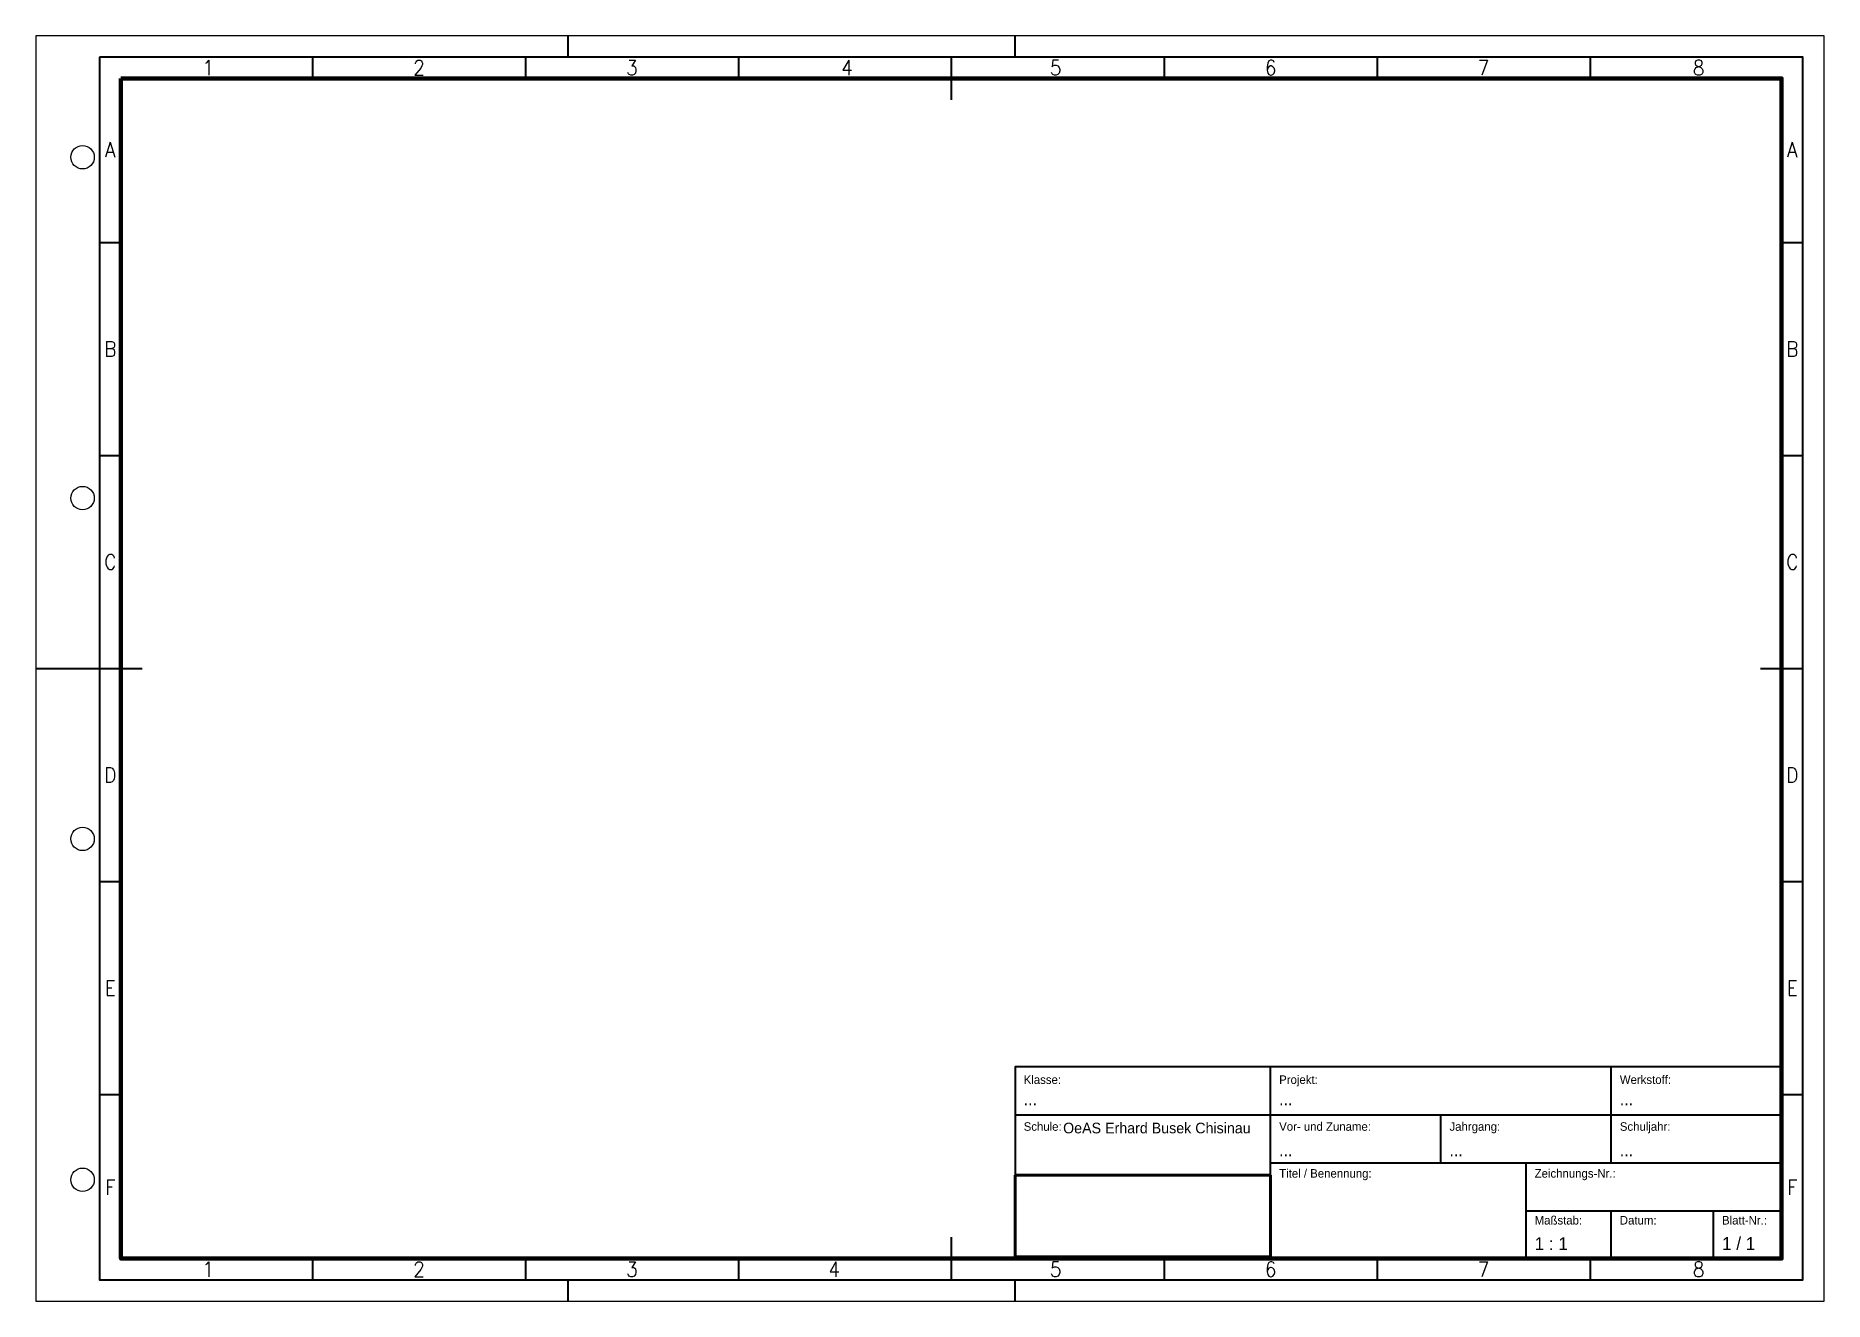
# Model space of a CAD drawing. Header units: millimetres. Extents: x 0 to 420, y 0 to 297.
import ezdxf

# ---------------------------------------------------------------- set-up
doc = ezdxf.new("R2010")
doc.units = ezdxf.units.MM
for name, color, linetype, lineweight in [('Rahmen', 7, 'CONTINUOUS', 35), ('Schriftfeld-Label', 7, 'CONTINUOUS', 25), ('Schriftfeld-Rahmen', 7, 'CONTINUOUS', 35), ('Schriftfeld-Text', 7, 'CONTINUOUS', 35), ('Sichtbar', 7, 'CONTINUOUS', 50)]:
    doc.layers.add(name, color=color, linetype=linetype, lineweight=lineweight)
doc.styles.get("Standard").update_dxf_attribs({"font": 'standard'})
doc.styles.add('unicode', font='unicode')
picture_1 = doc.add_image_def('image1.webp', size_in_pixel=(1500, 478))

msp = doc.modelspace()

# ---------------------------------------------------------------- linework, layer by layer
at = {"layer": 'Rahmen'}
for p, q in [((125, 292), (125, 297)), ((230, 292), (230, 297)), ((65, 292), (65, 287)), ((115, 292), (115, 287)), ((165, 292), (165, 287)), ((215, 292), (215, 282)), ((265, 292), (265, 287)), ((315, 292), (315, 287)), ((365, 292), (365, 287)), ((15, 248.5), (20, 248.5)), ((410, 248.5), (415, 248.5)), ((15, 198.5), (20, 198.5)), ((410, 198.5), (415, 198.5)), ((0, 148.5), (25, 148.5)), ((405, 148.5), (415, 148.5)), ((15, 98.5), (20, 98.5)), ((410, 98.5), (415, 98.5)), ((15, 48.5), (20, 48.5)), ((410, 48.5), (415, 48.5)), ((215, 15), (215, 5)), ((65, 10), (65, 5)), ((115, 10), (115, 5)), ((165, 10), (165, 5)), ((265, 10), (265, 5)), ((315, 10), (315, 5)), ((365, 10), (365, 5)), ((125, 0), (125, 5)), ((230, 0), (230, 5))]:
    msp.add_line(p, q, dxfattribs=at)
at = {"layer": 'Rahmen', "lineweight": 0}
msp.add_lwpolyline([(0, 0), (420, 0), (420, 297), (0, 297)], close=True, dxfattribs=at)
at = {"layer": 'Rahmen'}
msp.add_lwpolyline([(15, 292), (15, 5), (415, 5), (415, 292)], close=True, dxfattribs=at)
at = {"layer": 'Rahmen', "lineweight": 70}
msp.add_lwpolyline([(20, 287), (20, 10), (410, 10), (410, 287)], close=True, dxfattribs=at)
at = {"layer": 'Rahmen', "color": 9, "lineweight": 13}
for centre in [(11, 268.5), (11, 188.5), (11, 108.5), (11, 28.5)]:
    msp.add_circle(centre, 2.75, dxfattribs=at)
at = {"layer": 'Schriftfeld-Rahmen'}
for p, q in [((290, 10), (290, 55)), ((370, 32.5), (370, 55)), ((230, 43.75), (410, 43.75)), ((330, 32.5), (330, 43.75)), ((290, 32.5), (410, 32.5)), ((350, 10), (350, 32.5)), ((350, 21.25), (410, 21.25)), ((370, 10), (370, 21.25)), ((394, 10), (394, 21.25))]:
    msp.add_line(p, q, dxfattribs=at)
msp.add_lwpolyline([(230, 10), (410, 10), (410, 55), (230, 55)], close=True, dxfattribs=at)

# ---------------------------------------------------------------- texts
at = {"layer": 'Rahmen', "char_height": 3.5, "attachment_point": 5}
for s, insert, width in [('1', (40.5, 289.5), 0.7778), ('2', (90, 289.5), 1.5556), ('3', (140, 289.5), 1.5556), ('4', (190.5, 289.5), 1.9444), ('5', (239.5, 289.5), 1.5556), ('6', (290, 289.5), 1.5556), ('7', (340, 289.5), 1.5556), ('8', (390.5, 289.5), 1.5556), ('A', (412.5, 270.25), 2.3333), ('B', (412.5, 223.5), 1.9444), ('C', (412.5, 173.5), 1.5556), ('D', (412.5, 123.5), 1.9444), ('E', (412.5, 73.5), 1.5556), ('F', (412.5, 26.75), 1.5556), ('1', (40.5, 7.5), 0.7778), ('2', (90, 7.5), 1.5556), ('3', (140, 7.5), 1.5556), ('4', (187.5, 7.5), 1.9444), ('5', (239.5, 7.5), 1.5556), ('6', (290, 7.5), 1.5556), ('7', (340, 7.5), 1.5556), ('8', (390.5, 7.5), 1.5556)]:
    msp.add_mtext(s, dxfattribs=dict(at, insert=insert, width=width))
at = {"layer": 'Rahmen', "lineweight": 13, "char_height": 3.5, "attachment_point": 5}
for s, insert, width in [('A', (17.5, 270.25), 2.3333), ('B', (17.5, 223.5), 1.9444), ('C', (17.5, 173.5), 1.5556), ('D', (17.5, 123.5), 1.9444), ('E', (17.5, 73.5), 1.5556), ('F', (17.5, 26.75), 1.5556)]:
    msp.add_mtext(s, dxfattribs=dict(at, insert=insert, width=width))
at = {"layer": 'Schriftfeld-Label', "style": 'unicode'}
for s, p in [('Klasse:', (232, 51)), ('Projekt:', (292, 51)), ('Werkstoff:', (372, 51)), ('Schule:', (232, 40)), ('Vor- und Zuname:', (292, 40)), ('Jahrgang:', (332, 40)), ('Schuljahr:', (372, 40)), ('Titel / Benennung:', (292, 29)), ('Zeichnungs-Nr.:', (352, 29)), ('Maßstab:', (352, 18)), ('Datum:', (372, 18)), ('Blatt-Nr.:', (396, 18))]:
    msp.add_text(s, height=2, dxfattribs=at).set_placement(p)
at = {"layer": 'Schriftfeld-Text', "attachment_point": 7, "style": 'unicode'}
for s, insert, char_height, width in [('...', (232, 46), 2.8, 1.8667), ('...', (292, 46), 2.8, 1.8667), ('...', (372, 46), 2.8, 1.8667), ('OeAS Erhard Busek Chisinau', (241.26, 39.36), 2.5, 48.1303), ('...', (292, 34), 2.8, 1.8667), ('...', (332, 34), 2.8, 1.8667), ('...', (372, 34), 2.8, 1.8667), ('1 : 1', (352, 12), 3, 7.8333), ('1 / 1', (396, 12), 3, 9.1667)]:
    msp.add_mtext(s, dxfattribs=dict(at, insert=insert, char_height=char_height, width=width))

# ---------------------------------------------------------------- pictures from other files: only their frames are drawn
at = {"layer": 'Sichtbar'}
image = msp.add_image(picture_1, insert=(229.99, 10.43), size_in_units=(60, 19.12), dxfattribs=at)
image.dxf.flags = 1

doc.saveas('drawing.dxf')
